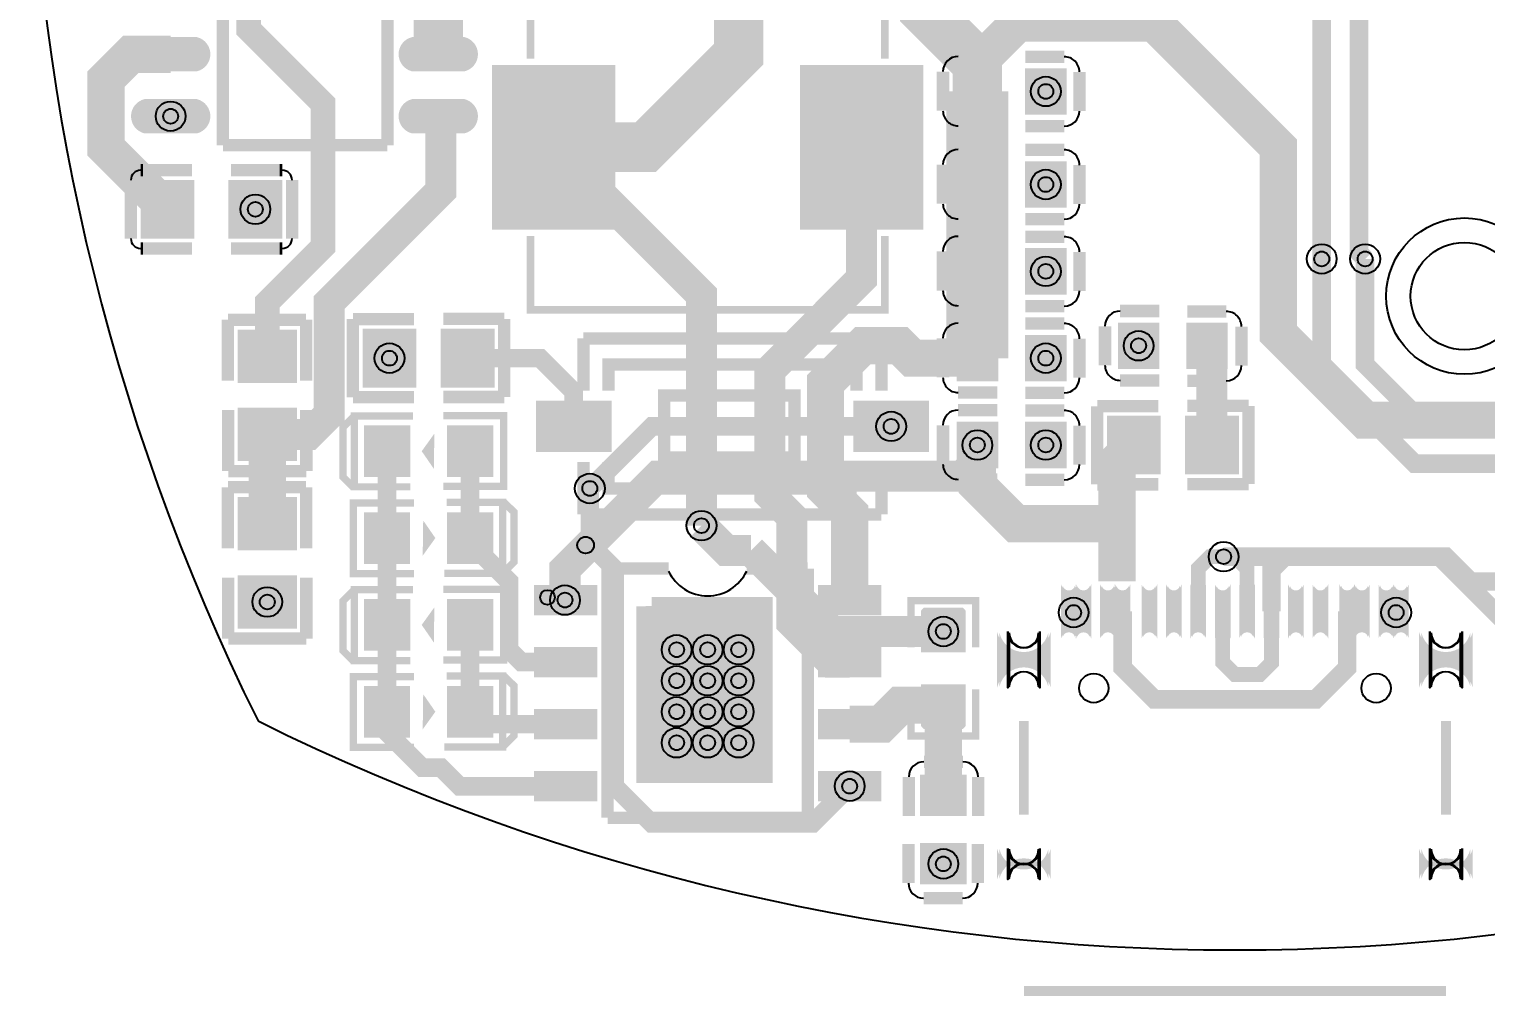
# Model space of a CAD drawing. Extents: x -972 to 1200, y -1009 to 1110.
# Drawn here: x -972 to 202, y -1009 to -230 of the extents above; entities that cross this region are included whole.
import ezdxf

# ---------------------------------------------------------------- set-up
doc = ezdxf.new("R2010")
doc.units = 9
for name, color, linetype, true_color in [('BoardOutLine', 7, 'Continuous', 0xff00ff), ('BottomLayer', 7, 'Continuous', 0x0000ff), ('BottomSilkLayer', 7, 'Continuous', 0x66cc33), ('BottomSolderMaskLayer', 7, 'Continuous', 0xaa00ff), ('Document', 7, 'Continuous', 0xffffff), ('Hole', 7, 'Continuous', 0x222222), ('Multi-Layer', 7, 'Continuous', 0xc0c0c0), ('TopLayer', 7, 'Continuous', 0xff0000), ('TopPasteMaskLayer', 7, 'Continuous', 0x808080), ('TopSilkLayer', 7, 'Continuous', 0xffcc00), ('TopSolderMaskLayer', 7, 'Continuous', 0x800080)]:
    doc.layers.add(name, color=color, linetype=linetype, true_color=true_color)

msp = doc.modelspace()

# ---------------------------------------------------------------- hatches: boundary and pattern name
at = {"layer": 'BottomSolderMaskLayer'}
msp.add_hatch(color=256, dxfattribs=at).paths.add_polyline_path([(-475, -695), (-475, -835), (-375, -835), (-375, -695), (-475, -695)])
at = {"layer": 'Multi-Layer'}
for points in [[(-150.4, -716.4, -0.785398), (-189.8, -716.4), (-189.8, -759.7, -0.785398), (-150.4, -759.7)], [(189.8, -716.4, -0.785398), (150.4, -716.4), (150.4, -759.7, -0.785398), (189.8, -759.7)], [(-150.4, -890.8, -0.785398), (-189.8, -890.8), (-189.8, -914.5, -0.785398), (-150.4, -914.5)], [(189.8, -890.8, -0.785398), (150.4, -890.8), (150.4, -914.5, -0.785398), (189.8, -914.5)]]:
    msp.add_hatch(color=256, dxfattribs=at).paths.add_polyline_path(points)
at = {"layer": 'TopLayer'}
for points in [[(-876, -261.8, -0.785398), (-876, -238.2), (-839.8, -238.2, -0.785398), (-839.8, -261.8)], [(-660.2, -261.8, -0.785398), (-660.2, -238.2), (-624, -238.2, -0.785398), (-624, -261.8)], [(-500.4, -390.4), (-500.4, -259.6), (-597.8, -259.6), (-597.8, -390.4)], [(-349.6, -390.4), (-349.6, -259.6), (-252.2, -259.6), (-252.2, -390.4)], [(-223.3, -262.3), (-191.8, -262.3), (-191.8, -297.7), (-223.3, -297.7)], [(-168.2, -262.3), (-136.7, -262.3), (-136.7, -297.7), (-168.2, -297.7)], [(-876, -311.8, -0.785398), (-876, -288.2), (-839.8, -288.2, -0.785398), (-839.8, -311.8)], [(-660.2, -311.8, -0.785398), (-660.2, -288.2), (-624, -288.2, -0.785398), (-624, -311.8)], [(-223.3, -337.3), (-191.8, -337.3), (-191.8, -372.7), (-223.3, -372.7)], [(-168.2, -337.3), (-136.7, -337.3), (-136.7, -372.7), (-168.2, -372.7)], [(-840.8, -396.7), (-880.1, -396.7), (-880.1, -353.3), (-840.8, -353.3)], [(-769.9, -396.7), (-809.3, -396.7), (-809.3, -353.3), (-769.9, -353.3)], [(-223.3, -407.3), (-191.8, -407.3), (-191.8, -442.7), (-223.3, -442.7)], [(-168.2, -407.3), (-136.7, -407.3), (-136.7, -442.7), (-168.2, -442.7)], [(-61.8, -502.7), (-93.3, -502.7), (-93.3, -467.3), (-61.8, -467.3)], [(-6.7, -502.7), (-38.2, -502.7), (-38.2, -467.3), (-6.7, -467.3)], [(-801.7, -513.2), (-801.7, -473.8), (-758.3, -473.8), (-758.3, -513.2)], [(-701.2, -473.3), (-661.8, -473.3), (-661.8, -516.7), (-701.2, -516.7)], [(-638.2, -473.3), (-598.8, -473.3), (-598.8, -516.7), (-638.2, -516.7)], [(-223.3, -477.3), (-191.8, -477.3), (-191.8, -512.7), (-223.3, -512.7)], [(-168.2, -477.3), (-136.7, -477.3), (-136.7, -512.7), (-168.2, -512.7)], [(-801.7, -576.2), (-801.7, -536.8), (-758.3, -536.8), (-758.3, -576.2)], [(-503.4, -569.7), (-562.5, -569.7), (-562.5, -530.3), (-503.4, -530.3)], [(-247.5, -569.7), (-306.6, -569.7), (-306.6, -530.3), (-247.5, -530.3)], [(-701.2, -589.7), (-701.2, -550.3), (-665.7, -550.3), (-665.7, -589.7)], [(-634.2, -589.7), (-634.2, -550.3), (-598.8, -550.3), (-598.8, -589.7)], [(-223.3, -547.3), (-191.8, -547.3), (-191.8, -582.7), (-223.3, -582.7)], [(-168.2, -547.3), (-136.7, -547.3), (-136.7, -582.7), (-168.2, -582.7)], [(-61.8, -586.7), (-101.2, -586.7), (-101.2, -543.3), (-61.8, -543.3)], [(1.2, -586.7), (-38.2, -586.7), (-38.2, -543.3), (1.2, -543.3)], [(-801.7, -648.2), (-801.7, -608.8), (-758.3, -608.8), (-758.3, -648.2)], [(-665.8, -620.3), (-665.8, -659.7), (-701.2, -659.7), (-701.2, -620.3)], [(-598.8, -620.3), (-598.8, -659.7), (-634.3, -659.7), (-634.3, -620.3)], [(-801.7, -711.2), (-801.7, -671.8), (-758.3, -671.8), (-758.3, -711.2)], [(-515.9, -678.2), (-515.9, -701.8), (-563.1, -701.8), (-563.1, -678.2)], [(-286.9, -678.2), (-286.9, -701.8), (-334.1, -701.8), (-334.1, -678.2)], [(-128.9, -678.4, -0.785398), (-138.8, -678.4), (-138.8, -719.8, -0.785398), (-128.9, -719.8)], [(-117.1, -678.4, -0.785398), (-127, -678.4), (-127, -719.8, -0.785398), (-117.1, -719.8)], [(-97.4, -678.4, -0.785398), (-107.3, -678.4), (-107.3, -719.8, -0.785398), (-97.4, -719.8)], [(-85.6, -678.4, -0.785398), (-95.5, -678.4), (-95.5, -719.8, -0.785398), (-85.6, -719.8)], [(-64, -678.4, -0.785398), (-73.8, -678.4), (-73.8, -719.8, -0.785398), (-64, -719.8)], [(-44.3, -678.4, -0.785398), (-54.1, -678.4), (-54.1, -719.8, -0.785398), (-44.3, -719.8)], [(-24.6, -678.4, -0.785398), (-34.5, -678.4), (-34.5, -719.8, -0.785398), (-24.6, -719.8)], [(-4.9, -678.4, -0.785398), (-14.8, -678.4), (-14.8, -719.8, -0.785398), (-4.9, -719.8)], [(14.8, -678.4, -0.785398), (4.9, -678.4), (4.9, -719.8, -0.785398), (14.8, -719.8)], [(34.5, -678.4, -0.785398), (24.6, -678.4), (24.6, -719.8, -0.785398), (34.5, -719.8)], [(54.1, -678.4, -0.785398), (44.3, -678.4), (44.3, -719.8, -0.785398), (54.1, -719.8)], [(73.8, -678.4, -0.785398), (64, -678.4), (64, -719.8, -0.785398), (73.8, -719.8)], [(95.5, -678.4, -0.785398), (85.6, -678.4), (85.6, -719.8, -0.785398), (95.5, -719.8)], [(107.3, -678.4, -0.785398), (97.4, -678.4), (97.4, -719.8, -0.785398), (107.3, -719.8)], [(127, -678.4, -0.785398), (117.1, -678.4), (117.1, -719.8, -0.785398), (127, -719.8)], [(138.8, -678.4, -0.785398), (128.9, -678.4), (128.9, -719.8, -0.785398), (138.8, -719.8)], [(-701.2, -729.7), (-701.2, -690.3), (-665.7, -690.3), (-665.7, -729.7)], [(-634.2, -729.7), (-634.2, -690.3), (-598.8, -690.3), (-598.8, -729.7)], [(-474.2, -833.9), (-474.2, -696.1), (-375.8, -696.1), (-375.8, -833.9)], [(-218, -731.2), (-252, -731.2), (-252, -699.5), (-218, -699.5)], [(-515.9, -728.2), (-515.9, -751.8), (-563.1, -751.8), (-563.1, -728.2)], [(-286.9, -728.2), (-286.9, -751.8), (-334.1, -751.8), (-334.1, -728.2)], [(-665.8, -760.3), (-665.8, -799.7), (-701.2, -799.7), (-701.2, -760.3)], [(-598.8, -760.3), (-598.8, -799.7), (-634.3, -799.7), (-634.3, -760.3)], [(-218, -758.8), (-252, -758.8), (-252, -790.5), (-218, -790.5)], [(-515.9, -778.2), (-515.9, -801.8), (-563.1, -801.8), (-563.1, -778.2)], [(-286.9, -778.2), (-286.9, -801.8), (-334.1, -801.8), (-334.1, -778.2)], [(-515.9, -828.2), (-515.9, -851.8), (-563.1, -851.8), (-563.1, -828.2)], [(-286.9, -828.2), (-286.9, -851.8), (-334.1, -851.8), (-334.1, -828.2)], [(-252.7, -863.2), (-252.7, -831.7), (-217.3, -831.7), (-217.3, -863.2)], [(-252.7, -918.3), (-252.7, -886.8), (-217.3, -886.8), (-217.3, -918.3)]]:
    msp.add_hatch(color=256, dxfattribs=at).paths.add_polyline_path(points)
at = {"layer": 'TopPasteMaskLayer'}
for points in [[(-876, -261.8, -0.785398), (-876, -238.2), (-839.8, -238.2, -0.785398), (-839.8, -261.8)], [(-660.2, -261.8, -0.785398), (-660.2, -238.2), (-624, -238.2, -0.785398), (-624, -261.8)], [(-500.4, -390.4), (-500.4, -259.6), (-597.8, -259.6), (-597.8, -390.4)], [(-349.6, -390.4), (-349.6, -259.6), (-252.2, -259.6), (-252.2, -390.4)], [(-223.3, -262.3), (-191.8, -262.3), (-191.8, -297.7), (-223.3, -297.7)], [(-168.2, -262.3), (-136.7, -262.3), (-136.7, -297.7), (-168.2, -297.7)], [(-876, -311.8, -0.785398), (-876, -288.2), (-839.8, -288.2, -0.785398), (-839.8, -311.8)], [(-660.2, -311.8, -0.785398), (-660.2, -288.2), (-624, -288.2, -0.785398), (-624, -311.8)], [(-223.3, -337.3), (-191.8, -337.3), (-191.8, -372.7), (-223.3, -372.7)], [(-168.2, -337.3), (-136.7, -337.3), (-136.7, -372.7), (-168.2, -372.7)], [(-840.8, -396.7), (-880.1, -396.7), (-880.1, -353.3), (-840.8, -353.3)], [(-769.9, -396.7), (-809.3, -396.7), (-809.3, -353.3), (-769.9, -353.3)], [(-223.3, -407.3), (-191.8, -407.3), (-191.8, -442.7), (-223.3, -442.7)], [(-168.2, -407.3), (-136.7, -407.3), (-136.7, -442.7), (-168.2, -442.7)], [(-61.8, -502.7), (-93.3, -502.7), (-93.3, -467.3), (-61.8, -467.3)], [(-6.7, -502.7), (-38.2, -502.7), (-38.2, -467.3), (-6.7, -467.3)], [(-801.7, -513.2), (-801.7, -473.8), (-758.3, -473.8), (-758.3, -513.2)], [(-701.2, -473.3), (-661.8, -473.3), (-661.8, -516.7), (-701.2, -516.7)], [(-638.2, -473.3), (-598.8, -473.3), (-598.8, -516.7), (-638.2, -516.7)], [(-223.3, -477.3), (-191.8, -477.3), (-191.8, -512.7), (-223.3, -512.7)], [(-168.2, -477.3), (-136.7, -477.3), (-136.7, -512.7), (-168.2, -512.7)], [(-801.7, -576.2), (-801.7, -536.8), (-758.3, -536.8), (-758.3, -576.2)], [(-503.4, -569.7), (-562.5, -569.7), (-562.5, -530.3), (-503.4, -530.3)], [(-247.5, -569.7), (-306.6, -569.7), (-306.6, -530.3), (-247.5, -530.3)], [(-701.2, -589.7), (-701.2, -550.3), (-665.7, -550.3), (-665.7, -589.7)], [(-634.2, -589.7), (-634.2, -550.3), (-598.8, -550.3), (-598.8, -589.7)], [(-223.3, -547.3), (-191.8, -547.3), (-191.8, -582.7), (-223.3, -582.7)], [(-168.2, -547.3), (-136.7, -547.3), (-136.7, -582.7), (-168.2, -582.7)], [(-61.8, -586.7), (-101.2, -586.7), (-101.2, -543.3), (-61.8, -543.3)], [(1.2, -586.7), (-38.2, -586.7), (-38.2, -543.3), (1.2, -543.3)], [(-801.7, -648.2), (-801.7, -608.8), (-758.3, -608.8), (-758.3, -648.2)], [(-665.8, -620.3), (-665.8, -659.7), (-701.2, -659.7), (-701.2, -620.3)], [(-598.8, -620.3), (-598.8, -659.7), (-634.3, -659.7), (-634.3, -620.3)], [(-801.7, -711.2), (-801.7, -671.8), (-758.3, -671.8), (-758.3, -711.2)], [(-515.9, -678.2), (-515.9, -701.8), (-563.1, -701.8), (-563.1, -678.2)], [(-286.9, -678.2), (-286.9, -701.8), (-334.1, -701.8), (-334.1, -678.2)], [(-128.9, -678.4, -0.785398), (-138.8, -678.4), (-138.8, -719.8, -0.785398), (-128.9, -719.8)], [(-117.1, -678.4, -0.785398), (-127, -678.4), (-127, -719.8, -0.785398), (-117.1, -719.8)], [(-97.4, -678.4, -0.785398), (-107.3, -678.4), (-107.3, -719.8, -0.785398), (-97.4, -719.8)], [(-85.6, -678.4, -0.785398), (-95.5, -678.4), (-95.5, -719.8, -0.785398), (-85.6, -719.8)], [(-64, -678.4, -0.785398), (-73.8, -678.4), (-73.8, -719.8, -0.785398), (-64, -719.8)], [(-44.3, -678.4, -0.785398), (-54.1, -678.4), (-54.1, -719.8, -0.785398), (-44.3, -719.8)], [(-24.6, -678.4, -0.785398), (-34.5, -678.4), (-34.5, -719.8, -0.785398), (-24.6, -719.8)], [(-4.9, -678.4, -0.785398), (-14.8, -678.4), (-14.8, -719.8, -0.785398), (-4.9, -719.8)], [(14.8, -678.4, -0.785398), (4.9, -678.4), (4.9, -719.8, -0.785398), (14.8, -719.8)], [(34.5, -678.4, -0.785398), (24.6, -678.4), (24.6, -719.8, -0.785398), (34.5, -719.8)], [(54.1, -678.4, -0.785398), (44.3, -678.4), (44.3, -719.8, -0.785398), (54.1, -719.8)], [(73.8, -678.4, -0.785398), (64, -678.4), (64, -719.8, -0.785398), (73.8, -719.8)], [(95.5, -678.4, -0.785398), (85.6, -678.4), (85.6, -719.8, -0.785398), (95.5, -719.8)], [(107.3, -678.4, -0.785398), (97.4, -678.4), (97.4, -719.8, -0.785398), (107.3, -719.8)], [(127, -678.4, -0.785398), (117.1, -678.4), (117.1, -719.8, -0.785398), (127, -719.8)], [(138.8, -678.4, -0.785398), (128.9, -678.4), (128.9, -719.8, -0.785398), (138.8, -719.8)], [(-701.2, -729.7), (-701.2, -690.3), (-665.7, -690.3), (-665.7, -729.7)], [(-634.2, -729.7), (-634.2, -690.3), (-598.8, -690.3), (-598.8, -729.7)], [(-474.2, -833.9), (-474.2, -696.1), (-375.8, -696.1), (-375.8, -833.9)], [(-252.7, -698), (-252.7, -729.4), (-250.7, -731.4), (-241.8, -731.4), (-241.8, -716.8), (-228.8, -716.8), (-228.8, -731.4), (-219.3, -731.4), (-217.3, -729.4), (-217.3, -698), (-219.3, -696), (-250.7, -696)], [(-150.4, -716.4, -0.785398), (-189.8, -716.4), (-189.8, -759.7, -0.785398), (-150.4, -759.7)], [(189.8, -716.4, -0.785398), (150.4, -716.4), (150.4, -759.7, -0.785398), (189.8, -759.7)], [(-515.9, -728.2), (-515.9, -751.8), (-563.1, -751.8), (-563.1, -728.2)], [(-286.9, -728.2), (-286.9, -751.8), (-334.1, -751.8), (-334.1, -728.2)], [(-665.8, -760.3), (-665.8, -799.7), (-701.2, -799.7), (-701.2, -760.3)], [(-598.8, -760.3), (-598.8, -799.7), (-634.3, -799.7), (-634.3, -760.3)], [(-250.7, -759), (-241.8, -759), (-241.8, -773.9), (-228.8, -773.9), (-228.8, -759), (-219.3, -759), (-217.3, -760.9), (-217.3, -792), (-219.3, -794), (-250.7, -794), (-252.7, -792), (-252.7, -760.9)], [(-515.9, -778.2), (-515.9, -801.8), (-563.1, -801.8), (-563.1, -778.2)], [(-286.9, -778.2), (-286.9, -801.8), (-334.1, -801.8), (-334.1, -778.2)], [(-515.9, -828.2), (-515.9, -851.8), (-563.1, -851.8), (-563.1, -828.2)], [(-286.9, -828.2), (-286.9, -851.8), (-334.1, -851.8), (-334.1, -828.2)], [(-252.7, -863.2), (-252.7, -831.7), (-217.3, -831.7), (-217.3, -863.2)], [(-252.7, -918.3), (-252.7, -886.8), (-217.3, -886.8), (-217.3, -918.3)], [(-150.4, -890.8, -0.785398), (-189.8, -890.8), (-189.8, -914.5, -0.785398), (-150.4, -914.5)], [(189.8, -890.8, -0.785398), (150.4, -890.8), (150.4, -914.5, -0.785398), (189.8, -914.5)]]:
    msp.add_hatch(color=256, dxfattribs=at).paths.add_polyline_path(points)
at = {"layer": 'TopSilkLayer'}
for points in [[(-645.7, -584.2), (-645.3, -555.8), (-655.5, -570)], [(-654.3, -625.8), (-654.7, -654.2), (-644.5, -640)], [(-645.7, -724.2), (-645.3, -695.8), (-655.5, -710)], [(-654.3, -765.8), (-654.7, -794.2), (-644.5, -780)]]:
    msp.add_hatch(color=256, dxfattribs=at).paths.add_polyline_path(points)
at = {"layer": 'TopSolderMaskLayer'}
for points in [[(-879, -263.8, -0.785398), (-879, -236.2), (-836.7, -236.2, -0.785398), (-836.7, -263.8)], [(-663.3, -263.8, -0.785398), (-663.3, -236.2), (-621, -236.2, -0.785398), (-621, -263.8)], [(-499.4, -391.4), (-499.4, -258.6), (-598.8, -258.6), (-598.8, -391.4)], [(-350.6, -391.4), (-350.6, -258.6), (-251.2, -258.6), (-251.2, -391.4)], [(-224.3, -261.3), (-190.8, -261.3), (-190.8, -298.7), (-224.3, -298.7)], [(-169.2, -261.3), (-135.7, -261.3), (-135.7, -298.7), (-169.2, -298.7)], [(-879, -313.8, -0.785398), (-879, -286.2), (-836.7, -286.2, -0.785398), (-836.7, -313.8)], [(-663.3, -313.8, -0.785398), (-663.3, -286.2), (-621, -286.2, -0.785398), (-621, -313.8)], [(-224.3, -336.3), (-190.8, -336.3), (-190.8, -373.7), (-224.3, -373.7)], [(-169.2, -336.3), (-135.7, -336.3), (-135.7, -373.7), (-169.2, -373.7)], [(-838.8, -398.7), (-882.1, -398.7), (-882.1, -351.3), (-838.8, -351.3)], [(-767.9, -398.7), (-811.3, -398.7), (-811.3, -351.3), (-767.9, -351.3)], [(-224.3, -406.3), (-190.8, -406.3), (-190.8, -443.7), (-224.3, -443.7)], [(-169.2, -406.3), (-135.7, -406.3), (-135.7, -443.7), (-169.2, -443.7)], [(-60.8, -503.7), (-94.3, -503.7), (-94.3, -466.3), (-60.8, -466.3)], [(-5.7, -503.7), (-39.2, -503.7), (-39.2, -466.3), (-5.7, -466.3)], [(-803.9, -515), (-803.9, -472), (-756.1, -472), (-756.1, -515)], [(-703.2, -471.3), (-659.8, -471.3), (-659.8, -518.7), (-703.2, -518.7)], [(-640.2, -471.3), (-596.8, -471.3), (-596.8, -518.7), (-640.2, -518.7)], [(-224.3, -476.3), (-190.8, -476.3), (-190.8, -513.7), (-224.3, -513.7)], [(-169.2, -476.3), (-135.7, -476.3), (-135.7, -513.7), (-169.2, -513.7)], [(-803.9, -578), (-803.9, -535), (-756.1, -535), (-756.1, -578)], [(-502.4, -570.7), (-563.5, -570.7), (-563.5, -529.3), (-502.4, -529.3)], [(-246.5, -570.7), (-307.6, -570.7), (-307.6, -529.3), (-246.5, -529.3)], [(-702.1, -590.8), (-702.1, -549.2), (-664.8, -549.2), (-664.8, -590.8)], [(-635.1, -590.8), (-635.1, -549.2), (-597.9, -549.2), (-597.9, -590.8)], [(-224.3, -546.3), (-190.8, -546.3), (-190.8, -583.7), (-224.3, -583.7)], [(-169.2, -546.3), (-135.7, -546.3), (-135.7, -583.7), (-169.2, -583.7)], [(-59.8, -588.7), (-103.2, -588.7), (-103.2, -541.3), (-59.8, -541.3)], [(3.2, -588.7), (-40.2, -588.7), (-40.2, -541.3), (3.2, -541.3)], [(-803.9, -650), (-803.9, -607), (-756.1, -607), (-756.1, -650)], [(-664.9, -619.2), (-664.9, -660.8), (-702.1, -660.8), (-702.1, -619.2)], [(-597.9, -619.2), (-597.9, -660.8), (-635.2, -660.8), (-635.2, -619.2)], [(-803.9, -713), (-803.9, -670), (-756.1, -670), (-756.1, -713)], [(-513.9, -677.7), (-513.9, -702.3), (-565.1, -702.3), (-565.1, -677.7)], [(-284.9, -677.7), (-284.9, -702.3), (-336.1, -702.3), (-336.1, -677.7)], [(-127.6, -677.3, -0.785398), (-140.2, -677.3), (-140.2, -720.9, -0.785398), (-127.6, -720.9)], [(-115.8, -677.3, -0.785398), (-128.3, -677.3), (-128.3, -720.9, -0.785398), (-115.8, -720.9)], [(-96.1, -677.3, -0.785398), (-108.7, -677.3), (-108.7, -720.9, -0.785398), (-96.1, -720.9)], [(-84.3, -677.3, -0.785398), (-96.8, -677.3), (-96.8, -720.9, -0.785398), (-84.3, -720.9)], [(-62.6, -677.3, -0.785398), (-75.2, -677.3), (-75.2, -720.9, -0.785398), (-62.6, -720.9)], [(-42.9, -677.3, -0.785398), (-55.5, -677.3), (-55.5, -720.9, -0.785398), (-42.9, -720.9)], [(-23.2, -677.3, -0.785398), (-35.8, -677.3), (-35.8, -720.9, -0.785398), (-23.2, -720.9)], [(-3.5, -677.3, -0.785398), (-16.1, -677.3), (-16.1, -720.9, -0.785398), (-3.5, -720.9)], [(16.1, -677.3, -0.785398), (3.5, -677.3), (3.5, -720.9, -0.785398), (16.1, -720.9)], [(35.8, -677.3, -0.785398), (23.2, -677.3), (23.2, -720.9, -0.785398), (35.8, -720.9)], [(55.5, -677.3, -0.785398), (42.9, -677.3), (42.9, -720.9, -0.785398), (55.5, -720.9)], [(75.2, -677.3, -0.785398), (62.6, -677.3), (62.6, -720.9, -0.785398), (75.2, -720.9)], [(96.8, -677.3, -0.785398), (84.3, -677.3), (84.3, -720.9, -0.785398), (96.8, -720.9)], [(108.7, -677.3, -0.785398), (96.1, -677.3), (96.1, -720.9, -0.785398), (108.7, -720.9)], [(128.3, -677.3, -0.785398), (115.8, -677.3), (115.8, -720.9, -0.785398), (128.3, -720.9)], [(140.2, -677.3, -0.785398), (127.6, -677.3), (127.6, -720.9, -0.785398), (140.2, -720.9)], [(-702.1, -730.8), (-702.1, -689.2), (-664.8, -689.2), (-664.8, -730.8)], [(-635.1, -730.8), (-635.1, -689.2), (-597.9, -689.2), (-597.9, -730.8)], [(-474.9, -835.3), (-474.9, -694.7), (-375.1, -694.7), (-375.1, -835.3)], [(-216.9, -732.2), (-253.1, -732.2), (-253.1, -698.5), (-216.9, -698.5)], [(-148.4, -715.4, -0.785398), (-191.8, -715.4), (-191.8, -760.8, -0.785398), (-148.4, -760.8)], [(191.8, -715.4, -0.785398), (148.4, -715.4), (148.4, -760.8, -0.785398), (191.8, -760.8)], [(-513.9, -727.7), (-513.9, -752.3), (-565.1, -752.3), (-565.1, -727.7)], [(-284.9, -727.7), (-284.9, -752.3), (-336.1, -752.3), (-336.1, -727.7)], [(-664.9, -759.2), (-664.9, -800.8), (-702.1, -800.8), (-702.1, -759.2)], [(-597.9, -759.2), (-597.9, -800.8), (-635.2, -800.8), (-635.2, -759.2)], [(-216.9, -757.8), (-253.1, -757.8), (-253.1, -791.5), (-216.9, -791.5)], [(-513.9, -777.7), (-513.9, -802.3), (-565.1, -802.3), (-565.1, -777.7)], [(-284.9, -777.7), (-284.9, -802.3), (-336.1, -802.3), (-336.1, -777.7)], [(-513.9, -827.7), (-513.9, -852.3), (-565.1, -852.3), (-565.1, -827.7)], [(-284.9, -827.7), (-284.9, -852.3), (-336.1, -852.3), (-336.1, -827.7)], [(-253.8, -864.1), (-253.8, -830.8), (-216.2, -830.8), (-216.2, -864.1)], [(-253.8, -919.2), (-253.8, -885.9), (-216.2, -885.9), (-216.2, -919.2)], [(-148.4, -890.1, -0.785398), (-191.8, -890.1), (-191.8, -915.2, -0.785398), (-148.4, -915.2)], [(191.8, -890.1, -0.785398), (148.4, -890.1), (148.4, -915.2, -0.785398), (191.8, -915.2)]]:
    msp.add_hatch(color=256, dxfattribs=at).paths.add_polyline_path(points)

# ---------------------------------------------------------------- linework, layer by layer
at = {"layer": 'BoardOutLine'}
for centre, start, end in [((800, 0), 153.6171, 206.3829), ((0, 800), 243.6171, 296.3829)]:
    msp.add_arc(centre, 1772, start, end, dxfattribs=at)
at = {"layer": 'BottomLayer'}
for points, const_width in [([(610, -615), (575, -580), (145, -580), (70, -505), (70, -415)], 15), ([(731.5, -675), (606.5, -550), (155, -550), (105, -500), (105, -415)], 15), ([(-520, -600), (-470, -550), (-277.1, -550)], 15), ([(-540, -690), (-540, -665), (-465, -590), (-220, -590), (-207.6, -577.6), (-207.6, -565)], 25), ([(-430, -630), (-410, -650), (-390, -650)], 25), ([(-390, -650), (-324.7, -715.3), (-235, -715.3)], 25), ([(-9.1, -655), (165, -655), (235, -725), (330, -725)], 15)]:
    msp.add_lwpolyline(points, dxfattribs=dict(at, const_width=const_width))
at = {"layer": 'BottomSilkLayer', "const_width": 15}
msp.add_lwpolyline([(-475, -695), (-475, -830), (-380, -830), (-380, -695), (-470, -695)], dxfattribs=at)
at = {"layer": 'Document', "const_width": 8}
msp.add_lwpolyline([(170.1, -1005), (-170.1, -1005)], dxfattribs=at)
at = {"layer": 'Document'}
msp.add_circle((-554.1, -687.8), 5.91, dxfattribs=at)
at = {"layer": 'Hole'}
for centre in [(-152.4, -280), (-857.9, -300), (-152.4, -355), (-789.6, -375), (70, -415), (105, -415), (-152.4, -425), (-77.6, -485), (-681.5, -495), (-152.4, -495), (-277.1, -550), (-207.6, -565), (-152.4, -565), (-520, -600), (-430, -630), (-9.1, -655), (-780, -691.5), (-540, -690), (-130, -700), (130, -700), (-235, -715.3), (-450, -730), (-425, -730), (-400, -730), (-450, -755), (-425, -755), (-400, -755), (-450, -780), (-425, -780), (-400, -780), (-450, -805), (-425, -805), (-400, -805), (-310.5, -840), (-235, -902.6)]:
    msp.add_circle(centre, 6, dxfattribs=at)
at = {"layer": 'Multi-Layer'}
for points in [[(-181.9, -716.4), (-181.9, -759.7)], [(-158.3, -716.4), (-158.3, -759.7)], [(158.3, -716.4), (158.3, -759.7)], [(181.9, -716.4), (181.9, -759.7)], [(-181.9, -890.8), (-181.9, -914.4)], [(-158.3, -890.8), (-158.3, -914.4)], [(158.3, -890.8), (158.3, -914.4)], [(181.9, -890.8), (181.9, -914.4)]]:
    msp.add_lwpolyline(points, close=True, dxfattribs=at)
for centre, radius in [((-152.4, -280), 12), ((-857.9, -300), 12), ((-152.4, -355), 12), ((-789.6, -375), 12), ((70, -415), 12), ((105, -415), 12), ((185, -445), 43.3), ((-152.4, -425), 12), ((-77.6, -485), 12), ((-681.5, -495), 12), ((-152.4, -495), 12), ((-277.1, -550), 12), ((-207.6, -565), 12), ((-152.4, -565), 12), ((-520, -600), 12), ((-430, -630), 12), ((-9.1, -655), 12), ((-780, -691.5), 12), ((-540, -690), 12), ((-130, -700), 12), ((130, -700), 12), ((-235, -715.3), 12), ((-450, -730), 12), ((-425, -730), 12), ((-400, -730), 12), ((-450, -755), 12), ((-425, -755), 12), ((-400, -755), 12), ((-113.8, -760.9), 11.8), ((113.8, -760.9), 11.8), ((-450, -780), 12), ((-425, -780), 12), ((-400, -780), 12), ((-450, -805), 12), ((-425, -805), 12), ((-400, -805), 12), ((-310.5, -840), 12), ((-235, -902.6), 12)]:
    msp.add_circle(centre, radius, dxfattribs=at)
for centre, start, end in [((-170.1, -716.4), 180, 0), ((170.1, -716.4), 180, 0), ((-170.1, -759.7), 0, 180), ((170.1, -759.7), 0, 180), ((-170.1, -890.8), 180, 0), ((170.1, -890.8), 180, 0), ((-170.1, -914.4), 0, 180), ((170.1, -914.4), 0, 180)]:
    msp.add_arc(centre, 11.8, start, end, dxfattribs=at)
at = {"layer": 'TopLayer'}
for points, const_width in [([(70, -415), (70, -175), (120, -125), (120, 10), (70, 60), (70, 90)], 15), ([(105, -415), (100, -410), (100, -175), (145, -130), (145, 20), (100, 65), (100, 90)], 15), ([(-510, -80.4), (-475, -80), (-460, -65), (-460, 30), (-425, 65), (-300, 65), (-250, 15), (-250, -215), (-207.6, -257.4), (-207.6, -280)], 40), ([(-207.6, -280), (-207.6, -257.6), (-175, -225), (-65, -225), (35, -325), (35, -475), (105, -545), (225, -545), (320, -450), (765, -450), (920, -295), (920, -245), (930, -235), (930, -190), (940, -180), (940, -70), (928.5, -58.5), (890, -58.5)], 30), ([(-400, -135), (-400, -250), (-475, -325), (-549.1, -325)], 40), ([(-780, -493.5), (-780, -450), (-735, -405), (-735, -290), (-795, -230), (-795, -170)], 20), ([(-642.1, -250), (-642.1, -200)], 40), ([(-860.4, -375), (-910, -325.4), (-910, -270), (-890, -250), (-857.9, -250)], 30), ([(-207.6, -495), (-207.6, -315), (-207.6, -280)], 50), ([(-642.1, -300), (-640, -302.1), (-640, -360), (-730, -450), (-730, -540), (-746.5, -556.5), (-780, -556.5)], 25), ([(-549.1, -325), (-430, -444.1), (-430, -630)], 25), ([(-310.5, -740), (-325, -740), (-357.2, -707.8), (-357.2, -622.8), (-375, -605), (-375, -505), (-300.9, -430.9), (-300.9, -325)], 25), ([(-310.5, -690), (-310.5, -620), (-330, -600.5), (-330, -515), (-300, -485), (-270, -485), (-260, -495), (-207.6, -495)], 30), ([(-22.4, -485), (-18.5, -488.9), (-18.5, -565)], 25), ([(-618.5, -495), (-560, -495), (-533, -522), (-533, -550)], 15), ([(-780, -556.5), (-780, -628.5)], 30), ([(-207.6, -565), (-207.6, -597.4), (-176.6, -628.4), (-95, -628.4)], 30), ([(-81.5, -565), (-95, -578.5), (-95, -675)], 30), ([(-683.5, -570), (-683.5, -570), (-683.5, -640)], 15), ([(-616.5, -570), (-616.5, -570), (-616.5, -640)], 15), ([(-310.5, -840), (-340.5, -870), (-470, -870), (-500, -840), (-500, -665), (-520, -645), (-520, -600)], 15), ([(-683.5, -640), (-683.5, -710), (-683.5, -710)], 15), ([(-616.5, -640), (-616.5, -643.5), (-585, -675), (-585, -730), (-575, -740), (-539.5, -740)], 15), ([(-29.5, -699.1), (-29.5, -664.5), (-20, -655), (-9.1, -655)], 12), ([(-9.1, -655), (0, -655), (9.8, -664.8), (9.8, -699.1)], 12), ([(29.5, -699.1), (29.5, -665.5), (40, -655), (170, -655), (190, -675), (331, -675)], 15), ([(-102.4, -699.1), (-90.5, -699.1)], 15), ([(-90.5, -699.1), (-90.5, -744.5), (-65, -770), (65, -770), (90.5, -744.5), (90.5, -699.1)], 15), ([(90.5, -699.1), (102.4, -699.1)], 15), ([(-683.5, -780), (-683.5, -710)], 15), ([(-616.5, -710), (-616.5, -780)], 15), ([(-9.8, -699.1), (-9.8, -740.2), (0, -750), (20, -750), (29.5, -740.5), (29.5, -699.1)], 12), ([(-310.5, -790), (-285, -790), (-269.7, -774.7), (-235, -774.7)], 30), ([(-235, -847.4), (-235, -774.7)], 30), ([(-683.5, -780), (-683.5, -796.5), (-655, -825), (-640, -825), (-625, -840), (-539.5, -840)], 15), ([(-616.5, -780), (-606.5, -790), (-539.5, -790)], 15)]:
    msp.add_lwpolyline(points, dxfattribs=dict(at, const_width=const_width))
at = {"layer": 'TopPasteMaskLayer'}
for points in [[(-181.9, -716.4), (-181.9, -759.7)], [(-158.3, -716.4), (-158.3, -759.7)], [(158.3, -716.4), (158.3, -759.7)], [(181.9, -716.4), (181.9, -759.7)], [(-181.9, -890.8), (-181.9, -914.4)], [(-158.3, -890.8), (-158.3, -914.4)], [(158.3, -890.8), (158.3, -914.4)], [(181.9, -890.8), (181.9, -914.4)]]:
    msp.add_lwpolyline(points, close=True, dxfattribs=at)
for centre, start, end in [((-170.1, -716.4), 180, 0), ((170.1, -716.4), 180, 0), ((-170.1, -759.7), 0, 180), ((170.1, -759.7), 0, 180), ((-170.1, -890.8), 180, 0), ((170.1, -890.8), 180, 0), ((-170.1, -914.4), 0, 180), ((170.1, -914.4), 0, 180)]:
    msp.add_arc(centre, 11.8, start, end, dxfattribs=at)
at = {"layer": 'TopSilkLayer'}
for points, const_width in [([(-815.8, -323.4), (-815.8, -127), (-772.8, -127)], 10), ([(-726.4, -127), (-683.1, -127), (-683.1, -323.4)], 10), ([(-567.8, -253.6), (-567.8, -194), (-282.2, -194), (-282.2, -253.6)], 6), ([(-191.6, -251.8), (-223.1, -251.8)], 10), ([(-169, -252.1), (-137.5, -252.1)], 10), ([(-235.3, -264), (-235.3, -295.5)], 10), ([(-125.3, -264.3), (-125.3, -295.8)], 10), ([(-191.6, -307.7), (-223.1, -307.7)], 10), ([(-169, -308), (-137.5, -308)], 10), ([(-683.1, -323.4), (-815.8, -323.4)], 10), ([(-191.6, -326.8), (-223.1, -326.8)], 10), ([(-169, -327.1), (-137.5, -327.1)], 10), ([(-882.1, -343.5), (-880.1, -343.5)], 10), ([(-840.8, -343.5), (-880.1, -343.5)], 10), ([(-809.3, -343.5), (-769.9, -343.5)], 10), ([(-767.9, -343.5), (-769.9, -343.5)], 10), ([(-235.3, -339), (-235.3, -370.5)], 10), ([(-125.3, -339.3), (-125.3, -370.8)], 10), ([(-890, -398.6), (-890, -351.4)], 10), ([(-760, -398.6), (-760, -351.4)], 10), ([(-191.6, -382.7), (-223.1, -382.7)], 10), ([(-169, -383), (-137.5, -383)], 10), ([(-567.8, -396.4), (-567.8, -456), (-282.2, -456), (-282.2, -396.4)], 6), ([(-191.6, -396.8), (-223.1, -396.8)], 10), ([(-169, -397.1), (-137.5, -397.1)], 10), ([(-882.1, -406.5), (-880.1, -406.5)], 10), ([(-840.8, -406.5), (-880.1, -406.5)], 10), ([(-809.3, -406.5), (-769.9, -406.5)], 10), ([(-767.9, -406.5), (-769.9, -406.5)], 10), ([(-235.3, -409), (-235.3, -440.5)], 10), ([(-125.3, -409.3), (-125.3, -440.8)], 10), ([(-191.6, -452.7), (-223.1, -452.7)], 10), ([(-169, -453), (-137.5, -453)], 10), ([(-61, -457), (-92.5, -457)], 10), ([(-38.4, -457.3), (-6.9, -457.3)], 10), ([(-811.7, -513.2), (-811.7, -464)], 10), ([(-811.7, -464), (-748.7, -464)], 10), ([(-748.7, -513.2), (-748.7, -464)], 10), ([(-711, -463.5), (-711, -526.5)], 10), ([(-661.8, -463.5), (-711, -463.5)], 10), ([(-638.2, -463.3), (-589, -463.3)], 10), ([(-589, -463.3), (-589, -526.3)], 10), ([(-191.6, -466.8), (-223.1, -466.8)], 10), ([(-169, -467.1), (-137.5, -467.1)], 10), ([(-104.7, -500.7), (-104.7, -469.2)], 10), ([(5.3, -501), (5.3, -469.5)], 10), ([(-284.9, -479.1), (-525.1, -479.1)], 10), ([(-525.1, -521.2), (-525.1, -479.1)], 10), ([(-284.9, -521.2), (-284.9, -479.1)], 10), ([(-235.3, -479), (-235.3, -510.5)], 10), ([(-125.3, -479.3), (-125.3, -510.8)], 10), ([(-505, -521.2), (-505, -500), (-305, -500), (-305, -521.2)], 10), ([(-61, -512.9), (-92.5, -512.9)], 10), ([(-38.4, -513.2), (-6.9, -513.2)], 10), ([(-661.8, -526.5), (-711, -526.5)], 10), ([(-638.2, -526.3), (-589, -526.3)], 10), ([(-191.6, -522.7), (-223.1, -522.7)], 10), ([(-169, -523), (-137.5, -523)], 10), ([(-811.5, -536.8), (-811.5, -586)], 10), ([(-748.5, -536.8), (-748.5, -586)], 10), ([(-709.8, -598.7), (-711, -598.7), (-718.9, -590.9), (-718.9, -550.7), (-717.7, -549.5), (-709.8, -541.7)], 5.91), ([(-664.6, -598.7), (-709.8, -598.7), (-709.8, -541.7), (-662.6, -541.7)], 5.91), ([(-638.2, -541.3), (-589.4, -541.3), (-589.4, -598.3), (-638.2, -598.3)], 5.91), ([(-191.6, -536.8), (-223.1, -536.8)], 10), ([(-169, -537.1), (-137.5, -537.1)], 10), ([(-61.8, -533.7), (-111, -533.7)], 10), ([(-111, -596.7), (-111, -533.7)], 10), ([(-38.2, -533.5), (11, -533.5)], 10), ([(11, -596.5), (11, -533.5)], 10), ([(-235.3, -549), (-235.3, -580.5)], 10), ([(-125.3, -549.3), (-125.3, -580.8)], 10), ([(-525.1, -620.9), (-525.1, -578.8)], 10), ([(-305, -600), (-505, -600), (-505, -578.8)], 10), ([(-305, -578.8), (-305, -600)], 10), ([(-284.9, -620.9), (-284.9, -578.8)], 10), ([(-811.5, -586), (-748.5, -586)], 10), ([(-811.7, -648.2), (-811.7, -599)], 10), ([(-811.7, -599), (-748.7, -599)], 10), ([(-748.7, -648.2), (-748.7, -599)], 10), ([(-191.6, -592.7), (-223.1, -592.7)], 10), ([(-169, -593), (-137.5, -593)], 10), ([(-61.8, -596.7), (-111, -596.7)], 10), ([(-38.2, -596.5), (11, -596.5)], 10), ([(-661.8, -668.7), (-710.6, -668.7), (-710.6, -611.7), (-661.8, -611.7)], 5.91), ([(-635.4, -611.3), (-590.2, -611.3), (-590.2, -668.3), (-637.4, -668.3)], 5.91), ([(-590.2, -611.3), (-589, -611.3), (-581.1, -619.1), (-581.1, -659.3), (-582.3, -660.5), (-590.2, -668.3)], 5.91), ([(-284.9, -620.9), (-525.1, -620.9)], 10), ([(-811.5, -671.8), (-811.5, -721)], 10), ([(-748.5, -671.8), (-748.5, -721)], 10), ([(-505.7, -865.4), (-505.7, -664.6)], 10), ([(-456.5, -664.6), (-505.7, -664.6)], 10), ([(-393.5, -664.6), (-344.3, -664.6)], 10), ([(-344.3, -664.6), (-344.3, -865.4)], 10), ([(-709.8, -738.7), (-711, -738.7), (-718.9, -730.9), (-718.9, -690.7), (-717.7, -689.5), (-709.8, -681.7)], 5.91), ([(-664.6, -738.7), (-709.8, -738.7), (-709.8, -681.7), (-662.6, -681.7)], 5.91), ([(-638.2, -681.3), (-589.4, -681.3), (-589.4, -738.3), (-638.2, -738.3)], 5.91), ([(-209, -728.2), (-209, -690.5), (-261, -690.5), (-261, -728.2)], 6), ([(-811.5, -721), (-748.5, -721)], 10), ([(-661.8, -808.7), (-710.6, -808.7), (-710.6, -751.7), (-661.8, -751.7)], 5.91), ([(-635.4, -751.3), (-590.2, -751.3), (-590.2, -808.3), (-637.4, -808.3)], 5.91), ([(-590.2, -751.3), (-589, -751.3), (-581.1, -759.1), (-581.1, -799.3), (-582.3, -800.5), (-590.2, -808.3)], 5.91), ([(-209, -761.8), (-209, -799.5), (-261, -799.5), (-261, -761.8)], 6), ([(-170.1, -787.5), (-170.1, -863)], 8), ([(170.1, -787.5), (170.1, -863)], 8), ([(-250.7, -820.3), (-219.2, -820.3)], 10), ([(-262.9, -864), (-262.9, -832.5)], 10), ([(-207, -864), (-207, -832.5)], 10), ([(-344.3, -865.4), (-505.7, -865.4)], 10), ([(-263.2, -886.6), (-263.2, -918.1)], 10), ([(-207.3, -886.6), (-207.3, -918.1)], 10), ([(-251, -930.3), (-219.5, -930.3)], 10)]:
    msp.add_lwpolyline(points, dxfattribs=dict(at, const_width=const_width))
at = {"layer": 'TopSilkLayer', "const_width": 10}
msp.add_lwpolyline([(-355, -575), (-460, -575), (-460, -525), (-355, -525), (-355, -575)], close=True, dxfattribs=at)
at = {"layer": 'TopSilkLayer'}
for centre, radius in [((185, -445), 63), ((-523.4, -645.7), 6.7)]:
    msp.add_circle(centre, radius, dxfattribs=at)
for centre, radius, start, end in [((-223.1, -264), 12.2, 90, 180), ((-137.5, -264.3), 12.2, 359.9953, 90), ((-223.1, -295.5), 12.2, 179.9953, 270), ((-137.5, -295.8), 12.2, 270, 0), ((-223.1, -339), 12.2, 90, 180), ((-137.5, -339.3), 12.2, 359.9953, 90), ((-882.1, -351.4), 7.88, 90, 180), ((-767.9, -351.4), 7.88, 0, 90), ((-223.1, -370.5), 12.2, 179.9953, 270), ((-137.5, -370.8), 12.2, 270, 0), ((-882.1, -398.6), 7.87, 180, 270), ((-767.9, -398.6), 7.87, 270, 0), ((-223.1, -409), 12.2, 90, 180), ((-137.5, -409.3), 12.2, 359.9953, 90), ((-223.1, -440.5), 12.2, 179.9953, 270), ((-137.5, -440.8), 12.2, 270, 0), ((-92.5, -469.2), 12.2, 90, 180), ((-6.9, -469.5), 12.2, 359.9953, 90), ((-223.1, -479), 12.2, 90, 180), ((-137.5, -479.3), 12.2, 359.9953, 90), ((-92.5, -500.7), 12.2, 179.9953, 270), ((-6.9, -501), 12.2, 270, 0), ((-223.1, -510.5), 12.2, 179.9953, 270), ((-137.5, -510.8), 12.2, 270, 0), ((-223.1, -549), 12.2, 90, 180), ((-137.5, -549.3), 12.2, 359.9953, 90), ((-223.1, -580.5), 12.2, 179.9953, 270), ((-137.5, -580.8), 12.2, 270, 0), ((-425, -651.8), 34.8, 205.1289, 334.8711), ((-250.7, -832.5), 12.2, 90, 180), ((-219.2, -832.5), 12.2, 0, 90), ((-251, -918.1), 12.2, 180, 270), ((-219.5, -918.1), 12.2, 270, 0)]:
    msp.add_arc(centre, radius, start, end, dxfattribs=at)
at = {"layer": 'TopSolderMaskLayer'}
for points in [[(-183.1, -715.4), (-183.1, -760.8)], [(-157.1, -715.4), (-157.1, -760.8)], [(157.1, -715.4), (157.1, -760.8)], [(183.1, -715.4), (183.1, -760.8)], [(-183.1, -890.1), (-183.1, -915.2)], [(-157.1, -890.1), (-157.1, -915.2)], [(157.1, -890.1), (157.1, -915.2)], [(183.1, -890.1), (183.1, -915.2)]]:
    msp.add_lwpolyline(points, close=True, dxfattribs=at)
for centre, start, end in [((-170.1, -715.4), 180, 0), ((170.1, -715.4), 180, 0), ((-170.1, -760.8), 0, 180), ((170.1, -760.8), 0, 180), ((-170.1, -890.1), 180, 0), ((170.1, -890.1), 180, 0), ((-170.1, -915.2), 0, 180), ((170.1, -915.2), 0, 180)]:
    msp.add_arc(centre, 13, start, end, dxfattribs=at)

doc.saveas('drawing.dxf')
